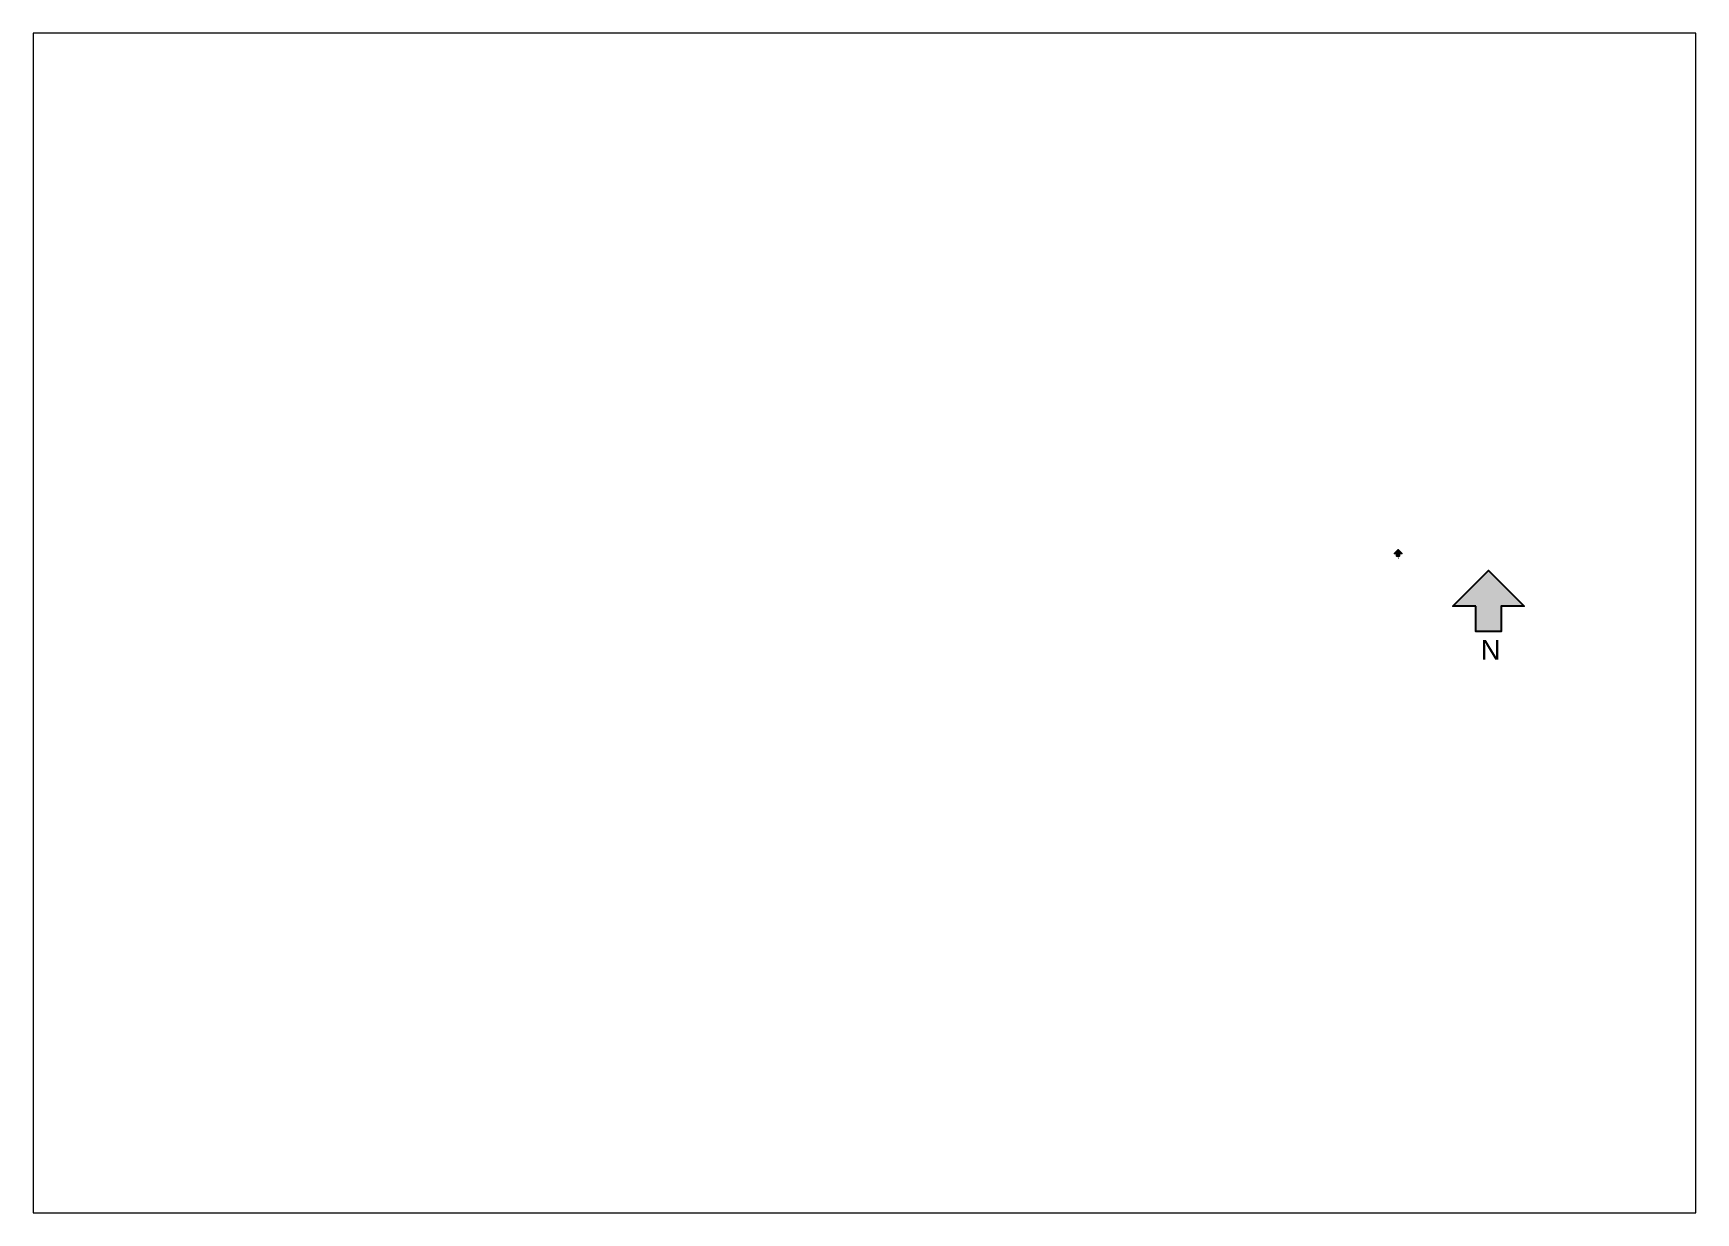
# Paper-space layout 'pav_terreo' of a CAD drawing. Header units: metres, sheet in millimetres. Extents: x -205 to 91, y 297 to 507.
import ezdxf

# ---------------------------------------------------------------- set-up
doc = ezdxf.new("R2010")
doc.units = ezdxf.units.M
doc.header["$LTSCALE"] = 0.25
doc.layers.add('0_MRG_AUX', color=7, linetype='Continuous', true_color=0xecbcd1, plot=False)
for name, color, linetype in [('ARQ_METAL CT', 2, 'Continuous'), ('SIMB_01', 1, 'Continuous'), ('SIMB_PREENCHIMENTO', 253, 'Continuous')]:
    doc.layers.add(name, color=color, linetype=linetype)
doc.styles.add('Annot_3.5mm', font='arial.ttf', dxfattribs={"height": 3.5})

# ---------------------------------------------------------------- blocks, each defined once
blk = doc.blocks.new('norte')
at = {"layer": 'SIMB_PREENCHIMENTO'}
blk.add_hatch(color=256, dxfattribs=at).paths.add_polyline_path([(-6.4, -6.4), (-2.2, -6.4), (-2.2, -10.9), (2.2, -10.9), (2.2, -6.4), (6.4, -6.4), (0, 0)])
at = {"layer": 'SIMB_01'}
blk.add_lwpolyline([(-2.2, -6.4), (-6.4, -6.4), (0, 0), (6.4, -6.4), (2.2, -6.4), (2.2, -10.9), (-2.2, -10.9)], close=True, dxfattribs=at)
at = {"layer": 'SIMB_01', "insert": (-1.4, -12.4), "char_height": 3.5, "width": 3.7, "attachment_point": 1, "style": 'Annot_3.5mm'}
blk.add_mtext('N', dxfattribs=at)
blk = doc.blocks.new('*U77')
at = {"layer": 'SIMB_PREENCHIMENTO'}
blk.add_hatch(color=256, dxfattribs=at).paths.add_polyline_path([(-6.36, -6.36), (-2.25, -6.36), (-2.25, -10.86), (2.25, -10.86), (2.25, -6.36), (6.36, -6.36), (0, 0)])
at = {"layer": 'SIMB_01'}
blk.add_lwpolyline([(-2.25, -6.36), (-6.36, -6.36), (0, 0), (6.36, -6.36), (2.25, -6.36), (2.25, -10.86), (-2.25, -10.86)], close=True, dxfattribs=at)
at = {"layer": 'SIMB_01', "insert": (-1.4, -12.39), "char_height": 3.5, "width": 3.7, "attachment_point": 1, "style": 'Annot_3.5mm'}
blk.add_mtext('N', dxfattribs=at)

psp = doc.layouts.new('pav_terreo')

# ---------------------------------------------------------------- block references
at = {"layer": 'ARQ_METAL CT', "xscale": 0.1, "yscale": 0.1, "zscale": 0.1}
psp.add_blockref('norte', (38, 415), dxfattribs=at)
at = {"layer": 'ARQ_METAL CT'}
psp.add_blockref('*U77', (54.11, 411.37), dxfattribs=at)

# ---------------------------------------------------------------- viewports
at = {"layer": '0_MRG_AUX'}
psp.add_viewport(center=(-57, 402), size=(296, 210), view_center_point=(47377.452, 23400.184), view_height=21, dxfattribs=at)

doc.saveas('drawing.dxf')
